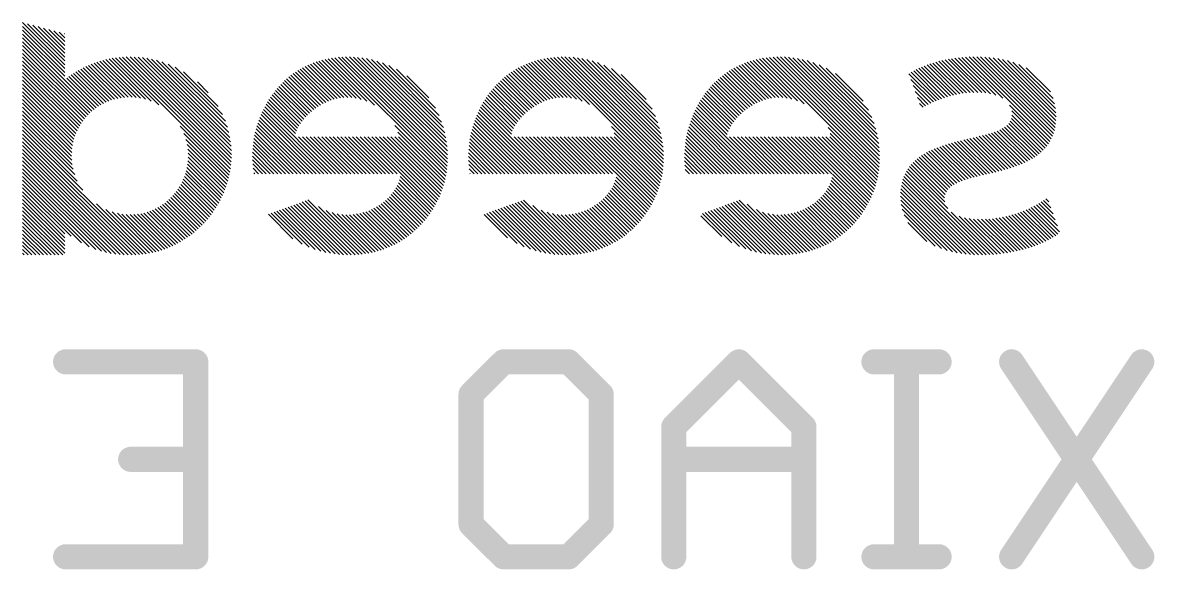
# Model space of a CAD drawing. Extents: x -1.3 to 17.8, y 13.1 to 34.3.
# Drawn here: x 8.257 to 12.827, y 16.764 to 18.974 of the extents above; entities that cross this region are included whole.
import ezdxf

# ---------------------------------------------------------------- set-up
doc = ezdxf.new("R2010")
doc.units = 0
doc.layers.add('26', color=140, linetype='CONTINUOUS')

msp = doc.modelspace()

# ---------------------------------------------------------------- linework, layer by layer
at = {"layer": '26'}
for p, q in [((8.4274, 18.804), (8.2572, 18.9742)), ((8.4274, 18.8195), (8.2773, 18.9697)), ((8.4274, 18.7884), (8.2572, 18.9587)), ((8.4274, 18.7729), (8.2572, 18.9431)), ((8.4274, 18.7573), (8.2572, 18.9276)), ((8.4274, 18.835), (8.2985, 18.9639)), ((8.4274, 18.8506), (8.3198, 18.9582)), ((8.4274, 18.8661), (8.3411, 18.9524)), ((8.4274, 18.8817), (8.3624, 18.9467)), ((8.4274, 18.8972), (8.3837, 18.941)), ((8.4274, 18.9127), (8.405, 18.9352)), ((8.4274, 18.9283), (8.4263, 18.9294)), ((8.5457, 18.6236), (8.2572, 18.912)), ((8.5371, 18.6166), (8.2572, 18.8965)), ((8.529, 18.6092), (8.2572, 18.881)), ((8.5212, 18.6014), (8.2572, 18.8654)), ((8.5138, 18.5932), (8.2572, 18.8499)), ((8.5068, 18.5847), (8.2572, 18.8343)), ((8.8066, 18.6423), (8.6192, 18.8298)), ((9.0942, 18.3703), (8.6327, 18.8317)), ((9.0964, 18.3836), (8.6467, 18.8333)), ((9.0983, 18.3973), (8.6611, 18.8345)), ((9.0996, 18.4115), (8.6759, 18.8352)), ((9.1004, 18.4262), (8.6913, 18.8354)), ((9.1007, 18.4415), (8.7071, 18.8351)), ((9.1003, 18.4574), (8.7235, 18.8342)), ((9.0992, 18.4741), (8.7406, 18.8327)), ((9.0972, 18.4916), (8.7585, 18.8303)), ((9.6785, 18.6407), (9.491, 18.8282)), ((9.9683, 18.3665), (9.5043, 18.8305)), ((9.9702, 18.3801), (9.5179, 18.8324)), ((9.9716, 18.3942), (9.532, 18.8339)), ((9.9726, 18.4088), (9.5465, 18.8349)), ((9.973, 18.4239), (9.5614, 18.8355)), ((9.9728, 18.4396), (9.5769, 18.8356)), ((9.9721, 18.4559), (9.593, 18.835)), ((9.9708, 18.4728), (9.6098, 18.8338)), ((9.9687, 18.4904), (9.6274, 18.8317)), ((9.9657, 18.5089), (9.6459, 18.8287)), ((10.5459, 18.6436), (10.3616, 18.8278)), ((10.8403, 18.3647), (10.3748, 18.8302)), ((10.8423, 18.3783), (10.3884, 18.8322)), ((10.8438, 18.3923), (10.4024, 18.8337)), ((10.8448, 18.4068), (10.4168, 18.8348)), ((10.8453, 18.4218), (10.4317, 18.8355)), ((10.8452, 18.4375), (10.4471, 18.8356)), ((10.8446, 18.4536), (10.4631, 18.8351)), ((10.8433, 18.4704), (10.4798, 18.834)), ((10.8413, 18.488), (10.4973, 18.832)), ((10.8385, 18.5064), (10.5157, 18.8292)), ((11.7123, 18.3629), (11.2453, 18.8299)), ((11.7144, 18.3764), (11.2589, 18.8319)), ((11.716, 18.3904), (11.2728, 18.8335)), ((11.7171, 18.4048), (11.2872, 18.8347)), ((11.7176, 18.4198), (11.302, 18.8354)), ((11.7176, 18.4353), (11.3174, 18.8356)), ((11.717, 18.4514), (11.3333, 18.8352)), ((11.7159, 18.4682), (11.3498, 18.8342)), ((11.714, 18.4856), (11.3672, 18.8324)), ((11.7112, 18.5039), (11.3855, 18.8296)), ((12.147, 18.6897), (12.0084, 18.8283)), ((12.1655, 18.6867), (12.0219, 18.8303)), ((12.1865, 18.6813), (12.0358, 18.832)), ((12.2152, 18.6682), (12.0499, 18.8334)), ((12.4052, 18.4937), (12.0644, 18.8345)), ((12.4106, 18.5038), (12.0791, 18.8353)), ((12.4154, 18.5145), (12.0942, 18.8357)), ((12.4196, 18.5259), (12.1097, 18.8358)), ((12.4231, 18.5379), (12.1256, 18.8354)), ((12.426, 18.5506), (12.1419, 18.8346)), ((12.4281, 18.564), (12.1588, 18.8334)), ((12.4294, 18.5782), (12.1762, 18.8315)), ((12.43, 18.5932), (12.1944, 18.8288)), ((8.5002, 18.5758), (8.2572, 18.8188)), ((8.4939, 18.5666), (8.2572, 18.8033)), ((8.4879, 18.557), (8.2572, 18.7877)), ((8.6166, 18.6614), (8.4919, 18.7861)), ((8.6286, 18.6649), (8.5021, 18.7915)), ((8.6413, 18.6678), (8.5126, 18.7965)), ((8.6546, 18.67), (8.5232, 18.8014)), ((8.6686, 18.6716), (8.5342, 18.806)), ((8.6834, 18.6723), (8.5454, 18.8103)), ((8.699, 18.6723), (8.5569, 18.8144)), ((8.7156, 18.6712), (8.5687, 18.8181)), ((8.7335, 18.6689), (8.5808, 18.8216)), ((8.7534, 18.6645), (8.5932, 18.8246)), ((8.7766, 18.6568), (8.606, 18.8274)), ((9.0942, 18.5101), (8.7775, 18.8269)), ((9.0899, 18.5299), (8.7977, 18.8222)), ((9.084, 18.5514), (8.8198, 18.8157)), ((9.0758, 18.5752), (8.8444, 18.8066)), ((9.0642, 18.6024), (8.8727, 18.7938)), ((9.503, 18.6608), (9.3776, 18.7862)), ((9.5148, 18.6646), (9.3876, 18.7918)), ((9.5273, 18.6676), (9.3978, 18.7971)), ((9.5404, 18.67), (9.4084, 18.8021)), ((9.5545, 18.6714), (9.4192, 18.8068)), ((9.5697, 18.6718), (9.4303, 18.8112)), ((9.5861, 18.6709), (9.4418, 18.8153)), ((9.6041, 18.6685), (9.4536, 18.819)), ((9.6242, 18.6639), (9.4657, 18.8224)), ((9.6477, 18.656), (9.4782, 18.8255)), ((9.9616, 18.5285), (9.6657, 18.8245)), ((9.9561, 18.5496), (9.6869, 18.8188)), ((9.9488, 18.5724), (9.71, 18.8112)), ((9.9387, 18.5981), (9.736, 18.8008)), ((9.924, 18.6283), (9.7667, 18.7857)), ((10.3737, 18.6603), (10.2486, 18.7854)), ((10.3855, 18.6641), (10.2586, 18.791)), ((10.3979, 18.6673), (10.2688, 18.7964)), ((10.411, 18.6697), (10.2793, 18.8014)), ((10.4249, 18.6713), (10.2901, 18.8062)), ((10.4399, 18.6718), (10.3012, 18.8106)), ((10.4562, 18.6711), (10.3126, 18.8147)), ((10.4739, 18.6689), (10.3243, 18.8185)), ((10.4937, 18.6647), (10.3364, 18.822)), ((10.5166, 18.6573), (10.3488, 18.8251)), ((10.8346, 18.5258), (10.5353, 18.8251)), ((10.8293, 18.5466), (10.5563, 18.8197)), ((10.8222, 18.5693), (10.5791, 18.8124)), ((10.8126, 18.5944), (10.6046, 18.8024)), ((10.7987, 18.6239), (10.6345, 18.7881)), ((11.2445, 18.6598), (11.1197, 18.7847)), ((11.2562, 18.6636), (11.1296, 18.7903)), ((11.2685, 18.6669), (11.1397, 18.7957)), ((11.2815, 18.6694), (11.1502, 18.8008)), ((11.2953, 18.6711), (11.1609, 18.8055)), ((11.3102, 18.6718), (11.172, 18.81)), ((11.3263, 18.6713), (11.1834, 18.8142)), ((11.3438, 18.6693), (11.1951, 18.818)), ((11.3632, 18.6654), (11.2071, 18.8215)), ((11.3856, 18.6586), (11.2195, 18.8247)), ((11.4136, 18.6461), (11.2322, 18.8275)), ((11.7075, 18.5232), (11.4049, 18.8257)), ((11.7024, 18.5438), (11.4257, 18.8205)), ((11.6956, 18.5661), (11.4482, 18.8135)), ((11.6864, 18.5909), (11.4733, 18.8039)), ((11.6732, 18.6196), (11.5024, 18.7904)), ((11.9796, 18.6706), (11.8658, 18.7844)), ((11.9914, 18.6744), (11.8763, 18.7895)), ((12.0035, 18.6778), (11.887, 18.7943)), ((12.0159, 18.681), (11.8981, 18.7988)), ((12.0286, 18.6838), (11.9093, 18.8031)), ((12.0416, 18.6863), (11.9208, 18.8071)), ((12.055, 18.6885), (11.9326, 18.8109)), ((12.0688, 18.6902), (11.9446, 18.8144)), ((12.0832, 18.6914), (11.9568, 18.8177)), ((12.0981, 18.6921), (11.9693, 18.8208)), ((12.1136, 18.692), (11.9821, 18.8236)), ((12.1298, 18.6913), (11.9951, 18.8261)), ((12.4295, 18.6092), (12.2134, 18.8253)), ((12.4279, 18.6264), (12.2338, 18.8205)), ((12.4244, 18.6454), (12.2557, 18.8141)), ((12.4183, 18.667), (12.2803, 18.805)), ((12.4071, 18.6938), (12.31, 18.7909)), ((8.4824, 18.547), (8.2572, 18.7722)), ((8.4772, 18.5366), (8.2572, 18.7566)), ((8.4725, 18.5258), (8.2572, 18.7411)), ((8.5546, 18.6302), (8.4351, 18.7497)), ((8.5639, 18.6364), (8.444, 18.7563)), ((8.5736, 18.6423), (8.4532, 18.7627)), ((8.5837, 18.6477), (8.4625, 18.7689)), ((8.5942, 18.6527), (8.4721, 18.7749)), ((8.6052, 18.6573), (8.4819, 18.7806)), ((9.0465, 18.6356), (8.9069, 18.7751)), ((9.4327, 18.6223), (9.3151, 18.7399)), ((9.4416, 18.6289), (9.3233, 18.7473)), ((9.4509, 18.6352), (9.3317, 18.7544)), ((9.4605, 18.6411), (9.3404, 18.7613)), ((9.4705, 18.6467), (9.3493, 18.7679)), ((9.4809, 18.6519), (9.3585, 18.7743)), ((9.4917, 18.6566), (9.3679, 18.7804)), ((9.898, 18.6698), (9.8086, 18.7593)), ((10.3039, 18.6214), (10.1864, 18.7389)), ((10.3128, 18.6281), (10.1945, 18.7463)), ((10.322, 18.6344), (10.2029, 18.7535)), ((10.3315, 18.6404), (10.2115, 18.7604)), ((10.3415, 18.646), (10.2204, 18.767)), ((10.3518, 18.6512), (10.2296, 18.7734)), ((10.3625, 18.656), (10.239, 18.7796)), ((10.7752, 18.6629), (10.6739, 18.7642)), ((11.175, 18.6205), (11.0576, 18.7379)), ((11.1839, 18.6272), (11.0657, 18.7453)), ((11.193, 18.6336), (11.0741, 18.7525)), ((11.2026, 18.6396), (11.0827, 18.7594)), ((11.2124, 18.6453), (11.0915, 18.7661)), ((11.2227, 18.6505), (11.1007, 18.7726)), ((11.2334, 18.6554), (11.11, 18.7787)), ((11.6518, 18.6565), (11.5399, 18.7685)), ((11.9455, 18.6581), (11.8359, 18.7677)), ((11.9346, 18.6534), (11.8435, 18.7446)), ((11.9567, 18.6625), (11.8456, 18.7736)), ((11.968, 18.6667), (11.8556, 18.7791)), ((8.4682, 18.5145), (8.2572, 18.7256)), ((8.4644, 18.5028), (8.2572, 18.71)), ((8.4611, 18.4906), (8.2572, 18.6945)), ((9.0069, 18.6907), (8.963, 18.7346)), ((9.3858, 18.5759), (9.2709, 18.6909)), ((9.3928, 18.5845), (9.2777, 18.6997)), ((9.4002, 18.5927), (9.2847, 18.7082)), ((9.4078, 18.6006), (9.2919, 18.7165)), ((9.4158, 18.6081), (9.2994, 18.7245)), ((9.4241, 18.6154), (9.3072, 18.7323)), ((10.2642, 18.5834), (10.1491, 18.6985)), ((10.2715, 18.5916), (10.1561, 18.707)), ((10.2791, 18.5996), (10.1633, 18.7154)), ((10.287, 18.6072), (10.1707, 18.7234)), ((10.2953, 18.6144), (10.1784, 18.7313)), ((11.1356, 18.5822), (11.0205, 18.6973)), ((11.1428, 18.5905), (11.0274, 18.7059)), ((11.1504, 18.5985), (11.0347, 18.7143)), ((11.1583, 18.6061), (11.0421, 18.7224)), ((11.1665, 18.6135), (11.0497, 18.7303)), ((11.9239, 18.6486), (11.8524, 18.7201)), ((11.9134, 18.6436), (11.8614, 18.6956)), ((8.4585, 18.4777), (8.2572, 18.6789)), ((8.4565, 18.4641), (8.2572, 18.6634)), ((8.4553, 18.4498), (8.2572, 18.6479)), ((9.3626, 18.5371), (9.2459, 18.6537)), ((9.3675, 18.5477), (9.2518, 18.6634)), ((9.3731, 18.5576), (9.2579, 18.6728)), ((9.3793, 18.567), (9.2643, 18.682)), ((10.2343, 18.5356), (10.1174, 18.6524)), ((10.2391, 18.5463), (10.1233, 18.6621)), ((10.2447, 18.5563), (10.1294, 18.6715)), ((10.2507, 18.5658), (10.1357, 18.6807)), ((10.2573, 18.5748), (10.1423, 18.6897)), ((11.1061, 18.534), (10.989, 18.6511)), ((11.1108, 18.5449), (10.9949, 18.6608)), ((11.1162, 18.555), (11.0009, 18.6703)), ((11.1222, 18.5645), (11.0072, 18.6795)), ((11.1287, 18.5736), (11.0137, 18.6885)), ((11.9031, 18.6384), (11.8703, 18.6712)), ((11.893, 18.6329), (11.8792, 18.6467)), ((8.4549, 18.4346), (8.2572, 18.6323)), ((8.4556, 18.4184), (8.2572, 18.6168)), ((8.4576, 18.4009), (8.2572, 18.6012)), ((9.4584, 18.3635), (9.2198, 18.6021)), ((9.4739, 18.3635), (9.2246, 18.6129)), ((9.4895, 18.3635), (9.2295, 18.6235)), ((9.505, 18.3635), (9.2348, 18.6338)), ((9.3587, 18.5254), (9.2402, 18.6439)), ((10.3286, 18.3635), (10.0915, 18.6006)), ((10.3442, 18.3635), (10.0963, 18.6115)), ((10.3597, 18.3635), (10.1012, 18.6221)), ((10.3753, 18.3635), (10.1064, 18.6324)), ((10.2306, 18.5237), (10.1118, 18.6425)), ((11.1989, 18.3635), (10.9633, 18.5992)), ((11.2144, 18.3635), (10.9679, 18.61)), ((11.23, 18.3635), (10.9729, 18.6207)), ((11.2455, 18.3635), (10.978, 18.631)), ((11.1026, 18.522), (10.9834, 18.6412)), ((12.3992, 18.4841), (12.2422, 18.6411)), ((12.3927, 18.4751), (12.2509, 18.6169)), ((12.3857, 18.4666), (12.2519, 18.6003)), ((8.4612, 18.3817), (8.2572, 18.5857)), ((8.4674, 18.3599), (8.2572, 18.5702)), ((8.4779, 18.3339), (8.2572, 18.5546)), ((9.0915, 18.3574), (8.893, 18.5559)), ((9.3962, 18.3635), (9.2034, 18.5564)), ((9.4118, 18.3635), (9.2071, 18.5682)), ((9.4273, 18.3635), (9.2111, 18.5798)), ((9.4428, 18.3635), (9.2153, 18.5911)), ((9.9659, 18.3533), (9.7603, 18.5589)), ((10.2665, 18.3635), (10.0752, 18.5548)), ((10.282, 18.3635), (10.0789, 18.5666)), ((10.2976, 18.3635), (10.0829, 18.5782)), ((10.3131, 18.3635), (10.0871, 18.5896)), ((10.8379, 18.3515), (10.6351, 18.5544)), ((11.1523, 18.3635), (10.9507, 18.5651)), ((11.1678, 18.3635), (10.9547, 18.5767)), ((11.1833, 18.3635), (10.9588, 18.5881)), ((12.3531, 18.4369), (12.2312, 18.5589)), ((12.3619, 18.4437), (12.2389, 18.5668)), ((12.3703, 18.4509), (12.2452, 18.576)), ((12.3782, 18.4585), (12.2497, 18.587)), ((8.5, 18.2963), (8.2572, 18.5391)), ((8.7427, 18.038), (8.2572, 18.5235)), ((8.7286, 18.0366), (8.2572, 18.508)), ((9.0885, 18.3449), (8.9078, 18.5256)), ((9.3496, 18.3635), (9.194, 18.5192)), ((9.3651, 18.3635), (9.1968, 18.5319)), ((9.3807, 18.3635), (9.1999, 18.5443)), ((9.5206, 18.3635), (9.3715, 18.5126)), ((9.5361, 18.3635), (9.387, 18.5126)), ((9.5516, 18.3635), (9.4026, 18.5126)), ((9.5672, 18.3635), (9.4181, 18.5126)), ((9.5827, 18.3635), (9.4337, 18.5126)), ((9.5983, 18.3635), (9.4492, 18.5126)), ((9.6138, 18.3635), (9.4647, 18.5126)), ((9.6293, 18.3635), (9.4803, 18.5126)), ((9.6449, 18.3635), (9.4958, 18.5126)), ((9.6604, 18.3635), (9.5114, 18.5126)), ((9.676, 18.3635), (9.5269, 18.5126)), ((9.6915, 18.3635), (9.5424, 18.5126)), ((9.707, 18.3635), (9.558, 18.5126)), ((9.7226, 18.3635), (9.5735, 18.5126)), ((9.7381, 18.3635), (9.5891, 18.5126)), ((9.7537, 18.3635), (9.6046, 18.5126)), ((9.7692, 18.3635), (9.6201, 18.5126)), ((9.9191, 18.2291), (9.6357, 18.5126)), ((9.9247, 18.2391), (9.6512, 18.5126)), ((9.9301, 18.2493), (9.6668, 18.5126)), ((9.9352, 18.2597), (9.6823, 18.5126)), ((9.9401, 18.2704), (9.6978, 18.5126)), ((9.9446, 18.2813), (9.7134, 18.5126)), ((9.949, 18.2926), (9.7289, 18.5126)), ((9.953, 18.3041), (9.7445, 18.5126)), ((9.9567, 18.3159), (9.76, 18.5126)), ((9.9632, 18.3405), (9.7722, 18.5314)), ((9.9601, 18.328), (9.7753, 18.5128)), ((10.2199, 18.3635), (10.0659, 18.5175)), ((10.2354, 18.3635), (10.0687, 18.5302)), ((10.2509, 18.3635), (10.0718, 18.5427)), ((10.3908, 18.3635), (10.2417, 18.5126)), ((10.4063, 18.3635), (10.2573, 18.5126)), ((10.4219, 18.3635), (10.2728, 18.5126)), ((10.4374, 18.3635), (10.2884, 18.5126)), ((10.453, 18.3635), (10.3039, 18.5126)), ((10.4685, 18.3635), (10.3194, 18.5126)), ((10.484, 18.3635), (10.335, 18.5126)), ((10.4996, 18.3635), (10.3505, 18.5126)), ((10.5151, 18.3635), (10.3661, 18.5126)), ((10.5307, 18.3635), (10.3816, 18.5126)), ((10.5462, 18.3635), (10.3971, 18.5126)), ((10.5617, 18.3635), (10.4127, 18.5126)), ((10.5773, 18.3635), (10.4282, 18.5126)), ((10.5928, 18.3635), (10.4438, 18.5126)), ((10.6084, 18.3635), (10.4593, 18.5126)), ((10.6239, 18.3635), (10.4748, 18.5126)), ((10.6394, 18.3635), (10.4904, 18.5126)), ((10.7907, 18.2278), (10.5059, 18.5126)), ((10.7963, 18.2377), (10.5215, 18.5126)), ((10.8017, 18.2479), (10.537, 18.5126)), ((10.8069, 18.2583), (10.5525, 18.5126)), ((10.8117, 18.2689), (10.5681, 18.5126)), ((10.8164, 18.2798), (10.5836, 18.5126)), ((10.8207, 18.291), (10.5992, 18.5126)), ((10.8248, 18.3025), (10.6147, 18.5126)), ((10.8286, 18.3143), (10.6303, 18.5126)), ((10.8351, 18.3388), (10.6454, 18.5285)), ((10.832, 18.3264), (10.6458, 18.5126)), ((11.0901, 18.3635), (10.9379, 18.5157)), ((11.1056, 18.3635), (10.9407, 18.5285)), ((11.1212, 18.3635), (10.9437, 18.541)), ((11.1367, 18.3635), (10.9471, 18.5532)), ((11.2611, 18.3635), (11.112, 18.5126)), ((11.2766, 18.3635), (11.1275, 18.5126)), ((11.2921, 18.3635), (11.1431, 18.5126)), ((11.3077, 18.3635), (11.1586, 18.5126)), ((11.3232, 18.3635), (11.1742, 18.5126)), ((11.3388, 18.3635), (11.1897, 18.5126)), ((11.3543, 18.3635), (11.2052, 18.5126)), ((11.3698, 18.3635), (11.2208, 18.5126)), ((11.3854, 18.3635), (11.2363, 18.5126)), ((11.4009, 18.3635), (11.2519, 18.5126)), ((11.4165, 18.3635), (11.2674, 18.5126)), ((11.432, 18.3635), (11.2829, 18.5126)), ((11.4475, 18.3635), (11.2985, 18.5126)), ((11.4631, 18.3635), (11.314, 18.5126)), ((11.4786, 18.3635), (11.3296, 18.5126)), ((11.4942, 18.3635), (11.3451, 18.5126)), ((11.5097, 18.3635), (11.3606, 18.5126)), ((11.5252, 18.3635), (11.3762, 18.5126)), ((11.6679, 18.2364), (11.3917, 18.5126)), ((11.6733, 18.2465), (11.4073, 18.5126)), ((11.6785, 18.2569), (11.4228, 18.5126)), ((11.6834, 18.2675), (11.4383, 18.5126)), ((11.6881, 18.2784), (11.4539, 18.5126)), ((11.6925, 18.2895), (11.4694, 18.5126)), ((11.6966, 18.301), (11.485, 18.5126)), ((11.7004, 18.3127), (11.5005, 18.5126)), ((11.7099, 18.3498), (11.5096, 18.5502)), ((11.7039, 18.3247), (11.516, 18.5126)), ((11.7071, 18.3371), (11.5184, 18.5258)), ((12.2237, 18.38), (12.095, 18.5086)), ((12.2357, 18.3834), (12.1076, 18.5115)), ((12.2476, 18.3871), (12.1202, 18.5145)), ((12.2593, 18.3909), (12.1326, 18.5176)), ((12.2708, 18.3949), (12.145, 18.5208)), ((12.2821, 18.3992), (12.1571, 18.5242)), ((12.2932, 18.4037), (12.169, 18.5278)), ((12.3039, 18.4085), (12.1806, 18.5318)), ((12.3144, 18.4135), (12.1919, 18.536)), ((12.3246, 18.4189), (12.2027, 18.5408)), ((12.3345, 18.4245), (12.2129, 18.5461)), ((12.344, 18.4306), (12.2225, 18.5521)), ((8.714, 18.0357), (8.2572, 18.4925)), ((8.6989, 18.0352), (8.2572, 18.4769)), ((9.0852, 18.3327), (8.916, 18.5018)), ((9.0816, 18.3208), (8.9211, 18.4813)), ((9.0776, 18.3092), (8.924, 18.4628)), ((9.2874, 18.3635), (9.1862, 18.4648)), ((9.303, 18.3635), (9.1875, 18.479)), ((9.3185, 18.3635), (9.1893, 18.4928)), ((9.3341, 18.3635), (9.1914, 18.5062)), ((10.1577, 18.3635), (10.0584, 18.4629)), ((10.1732, 18.3635), (10.0597, 18.4771)), ((10.1888, 18.3635), (10.0614, 18.491)), ((10.2043, 18.3635), (10.0635, 18.5044)), ((11.0435, 18.3635), (10.9318, 18.4752)), ((11.059, 18.3635), (10.9334, 18.4891)), ((11.0746, 18.3635), (10.9355, 18.5026)), ((12.0626, 18.339), (11.9378, 18.4638)), ((12.0745, 18.3426), (11.9489, 18.4683)), ((12.0866, 18.3461), (11.9602, 18.4725)), ((12.0989, 18.3494), (11.9717, 18.4765)), ((12.1113, 18.3525), (11.9835, 18.4803)), ((12.1238, 18.3555), (11.9954, 18.4839)), ((12.1364, 18.3585), (12.0075, 18.4874)), ((12.149, 18.3614), (12.0197, 18.4907)), ((12.1616, 18.3643), (12.0321, 18.4938)), ((12.1742, 18.3673), (12.0446, 18.4969)), ((12.1867, 18.3703), (12.0571, 18.4999)), ((12.1991, 18.3734), (12.0697, 18.5028)), ((12.2115, 18.3766), (12.0823, 18.5057)), ((8.6834, 18.0351), (8.2572, 18.4614)), ((8.6674, 18.0356), (8.2572, 18.4458)), ((8.6508, 18.0367), (8.2572, 18.4303)), ((9.0735, 18.2978), (8.9253, 18.4459)), ((9.069, 18.2867), (8.9255, 18.4303)), ((9.2564, 18.3635), (9.185, 18.4349)), ((9.2408, 18.3635), (9.1852, 18.4191)), ((9.2719, 18.3635), (9.1853, 18.4501)), ((10.1266, 18.3635), (10.0573, 18.4328)), ((10.1422, 18.3635), (10.0576, 18.4481)), ((10.1111, 18.3635), (10.0576, 18.417)), ((10.9969, 18.3635), (10.9297, 18.4307)), ((11.0124, 18.3635), (10.9298, 18.4461)), ((11.0279, 18.3635), (10.9306, 18.4609)), ((11.987, 18.2903), (11.8606, 18.4166)), ((11.9933, 18.2995), (11.869, 18.4238)), ((12.0009, 18.3075), (11.8778, 18.4306)), ((12.0095, 18.3144), (11.8869, 18.4369)), ((12.019, 18.3204), (11.8965, 18.443)), ((12.0292, 18.3258), (11.9063, 18.4486)), ((12.0399, 18.3306), (11.9165, 18.454)), ((12.0511, 18.335), (11.927, 18.459)), ((8.6334, 18.0385), (8.2572, 18.4148)), ((8.6152, 18.0412), (8.2572, 18.3992)), ((8.5958, 18.045), (8.2572, 18.3837)), ((9.0488, 18.2448), (8.9178, 18.3757)), ((9.0542, 18.2549), (8.9208, 18.3883)), ((9.0594, 18.2653), (8.9231, 18.4016)), ((9.0643, 18.2759), (8.9247, 18.4155)), ((9.2253, 18.3635), (9.1861, 18.4027)), ((9.2097, 18.3635), (9.1877, 18.3856)), ((10.0955, 18.3635), (10.0586, 18.4005)), ((10.08, 18.3635), (10.0603, 18.3832)), ((10.9813, 18.3635), (10.9301, 18.4148)), ((10.9658, 18.3635), (10.9311, 18.3982)), ((10.9502, 18.3635), (10.933, 18.3808)), ((12.1633, 18.0363), (11.8259, 18.3737)), ((11.9929, 18.2222), (11.8318, 18.3833)), ((11.9811, 18.2496), (11.8383, 18.3924)), ((11.9802, 18.266), (11.8453, 18.4009)), ((11.9824, 18.2793), (11.8527, 18.409)), ((8.575, 18.0503), (8.2572, 18.3681)), ((8.5522, 18.0576), (8.2572, 18.3526)), ((8.5263, 18.0679), (8.2572, 18.3371)), ((9.0247, 18.2067), (8.9009, 18.3305)), ((9.0311, 18.2159), (8.9059, 18.3411)), ((9.0372, 18.2253), (8.9104, 18.3521)), ((9.0431, 18.2349), (8.9144, 18.3637)), ((9.1942, 18.3635), (9.1904, 18.3673)), ((9.9009, 18.2007), (9.7745, 18.3271)), ((9.9072, 18.21), (9.7785, 18.3387)), ((9.9133, 18.2194), (9.7812, 18.3515)), ((10.0645, 18.3635), (10.0633, 18.3647)), ((10.7724, 18.1995), (10.6463, 18.3256)), ((10.7787, 18.2087), (10.6503, 18.3371)), ((10.7848, 18.2182), (10.6533, 18.3497)), ((11.6502, 18.2075), (11.5222, 18.3355)), ((11.6563, 18.2169), (11.5253, 18.3479)), ((11.6623, 18.2265), (11.5268, 18.362)), ((12.1013, 18.0361), (11.8082, 18.3292)), ((12.1174, 18.0355), (11.8116, 18.3413)), ((12.1331, 18.0354), (11.8158, 18.3527)), ((12.1484, 18.0357), (11.8205, 18.3635)), ((8.4951, 18.0837), (8.2572, 18.3215)), ((8.4528, 18.1104), (8.2572, 18.306)), ((8.4274, 18.1202), (8.2572, 18.2904)), ((8.9899, 18.1638), (8.8704, 18.2833)), ((8.9973, 18.172), (8.8773, 18.292)), ((9.0045, 18.1803), (8.8838, 18.301)), ((9.0114, 18.1889), (8.8899, 18.3104)), ((9.0182, 18.1977), (8.8956, 18.3203)), ((9.8735, 18.166), (9.7521, 18.2874)), ((9.8807, 18.1743), (9.7585, 18.2965)), ((9.8877, 18.1829), (9.7644, 18.3061)), ((9.8944, 18.1917), (9.7698, 18.3163)), ((10.7449, 18.1649), (10.6235, 18.2862)), ((10.7521, 18.1732), (10.63, 18.2953)), ((10.7591, 18.1817), (10.636, 18.3048)), ((10.7659, 18.1905), (10.6415, 18.3149)), ((11.6162, 18.1638), (11.4949, 18.285)), ((11.6235, 18.1721), (11.5015, 18.294)), ((11.6305, 18.1806), (11.5076, 18.3035)), ((11.6373, 18.1893), (11.5131, 18.3135)), ((11.6439, 18.1983), (11.518, 18.3241)), ((12.05, 18.0408), (11.8023, 18.2885)), ((12.0677, 18.0386), (11.8035, 18.3028)), ((12.0848, 18.0371), (11.8055, 18.3164)), ((8.4274, 18.1046), (8.2572, 18.2749)), ((8.4274, 18.0891), (8.2572, 18.2594)), ((8.4274, 18.0736), (8.2572, 18.2438)), ((8.7565, 18.0398), (8.5548, 18.2414)), ((8.9411, 18.1194), (8.822, 18.2385)), ((8.9497, 18.1263), (8.831, 18.245)), ((8.9582, 18.1333), (8.8396, 18.2519)), ((8.9665, 18.1406), (8.8478, 18.2592)), ((8.9745, 18.1481), (8.8557, 18.2669)), ((8.9823, 18.1559), (8.8632, 18.2749)), ((9.5527, 18.0361), (9.3521, 18.2368)), ((9.5689, 18.0355), (9.3635, 18.2409)), ((9.5844, 18.0355), (9.3749, 18.245)), ((9.5995, 18.0359), (9.3863, 18.2492)), ((9.6141, 18.0369), (9.3977, 18.2533)), ((9.6282, 18.0383), (9.4091, 18.2574)), ((9.8171, 18.1136), (9.6956, 18.2351)), ((9.8258, 18.1205), (9.7048, 18.2414)), ((9.8343, 18.1275), (9.7137, 18.2481)), ((9.8426, 18.1347), (9.7221, 18.2552)), ((9.8506, 18.1422), (9.7302, 18.2626)), ((9.8585, 18.1499), (9.7379, 18.2705)), ((9.8661, 18.1578), (9.7452, 18.2787)), ((10.4229, 18.0362), (10.2229, 18.2362)), ((10.4391, 18.0356), (10.2343, 18.2403)), ((10.4547, 18.0354), (10.2457, 18.2445)), ((10.4699, 18.0358), (10.2571, 18.2486)), ((10.4845, 18.0367), (10.2685, 18.2527)), ((10.4987, 18.0381), (10.2799, 18.2569)), ((10.5124, 18.0399), (10.3176, 18.2348)), ((10.6882, 18.1127), (10.5667, 18.2343)), ((10.697, 18.1195), (10.576, 18.2406)), ((10.7055, 18.1265), (10.5849, 18.2472)), ((10.7138, 18.1337), (10.5934, 18.2542)), ((10.7219, 18.1412), (10.6015, 18.2616)), ((10.7298, 18.1489), (10.6092, 18.2694)), ((10.7374, 18.1568), (10.6166, 18.2776)), ((11.293, 18.0363), (11.0937, 18.2356)), ((11.3093, 18.0356), (11.1051, 18.2398)), ((11.325, 18.0354), (11.1165, 18.2439)), ((11.3402, 18.0358), (11.1279, 18.248)), ((11.3549, 18.0366), (11.1393, 18.2522)), ((11.3691, 18.0379), (11.1507, 18.2563)), ((11.3829, 18.0396), (11.1828, 18.2397)), ((11.5681, 18.1186), (11.4471, 18.2397)), ((11.5767, 18.1256), (11.456, 18.2463)), ((11.5851, 18.1328), (11.4646, 18.2532)), ((11.5932, 18.1402), (11.4728, 18.2606)), ((11.6011, 18.1478), (11.4806, 18.2684)), ((11.6088, 18.1557), (11.488, 18.2765)), ((12.0314, 18.0438), (11.802, 18.2733)), ((12.0119, 18.0478), (11.8027, 18.257)), ((11.991, 18.0532), (11.8049, 18.2393)), ((12.4355, 18.1526), (12.3506, 18.2375)), ((12.4267, 18.1769), (12.3604, 18.2432)), ((12.418, 18.2012), (12.37, 18.2492)), ((12.4092, 18.2255), (12.3793, 18.2554)), ((12.4005, 18.2498), (12.3884, 18.2619)), ((8.4274, 18.058), (8.2572, 18.2283)), ((8.4274, 18.0425), (8.2572, 18.2127)), ((8.4193, 18.0351), (8.2572, 18.1972)), ((8.7698, 18.042), (8.5926, 18.2193)), ((8.7828, 18.0445), (8.6183, 18.209)), ((8.7954, 18.0475), (8.6396, 18.2033)), ((8.8077, 18.0508), (8.6584, 18.2001)), ((8.8196, 18.0544), (8.6755, 18.1985)), ((8.8312, 18.0584), (8.6914, 18.1981)), ((8.8424, 18.0626), (8.7065, 18.1986)), ((8.8534, 18.0672), (8.7208, 18.1998)), ((8.864, 18.0722), (8.7343, 18.2018)), ((8.8743, 18.0773), (8.7472, 18.2045)), ((8.8845, 18.0827), (8.7594, 18.2078)), ((8.8945, 18.0883), (8.771, 18.2117)), ((8.9042, 18.0941), (8.7821, 18.2162)), ((8.9137, 18.1001), (8.7927, 18.2212)), ((8.923, 18.1063), (8.8028, 18.2265)), ((8.9322, 18.1128), (8.8126, 18.2323)), ((9.3488, 18.1002), (9.2494, 18.1996)), ((9.3855, 18.079), (9.2608, 18.2037)), ((9.4139, 18.0661), (9.2722, 18.2078)), ((9.4386, 18.057), (9.2836, 18.212)), ((9.4608, 18.0504), (9.295, 18.2161)), ((9.4812, 18.0454), (9.3064, 18.2202)), ((9.5005, 18.0417), (9.3178, 18.2244)), ((9.5187, 18.0391), (9.3293, 18.2285)), ((9.5361, 18.0372), (9.3407, 18.2326)), ((9.6419, 18.0402), (9.4512, 18.2309)), ((9.6552, 18.0424), (9.4824, 18.2152)), ((9.6681, 18.045), (9.5065, 18.2067)), ((9.6806, 18.048), (9.5271, 18.2016)), ((9.6928, 18.0514), (9.5455, 18.1987)), ((9.7047, 18.055), (9.5622, 18.1976)), ((9.7163, 18.059), (9.5775, 18.1978)), ((9.7276, 18.0633), (9.592, 18.1989)), ((9.7386, 18.0678), (9.6057, 18.2007)), ((9.7493, 18.0726), (9.6188, 18.2032)), ((9.7597, 18.0778), (9.6312, 18.2063)), ((9.7699, 18.0831), (9.6431, 18.2099)), ((9.7798, 18.0887), (9.6545, 18.214)), ((9.7895, 18.0946), (9.6654, 18.2187)), ((9.7989, 18.1007), (9.6759, 18.2237)), ((9.8081, 18.1071), (9.686, 18.2292)), ((10.2149, 18.1043), (10.1202, 18.199)), ((10.2535, 18.0812), (10.1316, 18.2031)), ((10.2827, 18.0676), (10.143, 18.2073)), ((10.3078, 18.0581), (10.1544, 18.2114)), ((10.3302, 18.0511), (10.1658, 18.2155)), ((10.3509, 18.046), (10.1772, 18.2197)), ((10.3703, 18.0422), (10.1887, 18.2238)), ((10.3886, 18.0394), (10.2001, 18.2279)), ((10.4061, 18.0374), (10.2115, 18.2321)), ((10.5258, 18.0421), (10.3512, 18.2167)), ((10.5387, 18.0447), (10.3758, 18.2076)), ((10.5513, 18.0476), (10.3968, 18.2021)), ((10.5636, 18.0509), (10.4155, 18.199)), ((10.5755, 18.0545), (10.4323, 18.1977)), ((10.5871, 18.0585), (10.4478, 18.1977)), ((10.5984, 18.0627), (10.4624, 18.1987)), ((10.6094, 18.0672), (10.4762, 18.2004)), ((10.6202, 18.072), (10.4894, 18.2028)), ((10.6307, 18.0771), (10.5019, 18.2058)), ((10.6409, 18.0824), (10.5139, 18.2094)), ((10.6508, 18.088), (10.5254, 18.2134)), ((10.6605, 18.0938), (10.5363, 18.218)), ((10.67, 18.0999), (10.5469, 18.223)), ((10.6792, 18.1062), (10.557, 18.2285)), ((11.0803, 18.1092), (10.9963, 18.1932)), ((11.1214, 18.0836), (11.0024, 18.2026)), ((11.1515, 18.0691), (11.0138, 18.2067)), ((11.1769, 18.0592), (11.0252, 18.2108)), ((11.1997, 18.052), (11.0366, 18.215)), ((11.2206, 18.0466), (11.048, 18.2191)), ((11.2401, 18.0426), (11.0595, 18.2232)), ((11.2585, 18.0397), (11.0709, 18.2274)), ((11.2761, 18.0376), (11.0823, 18.2315)), ((11.3963, 18.0418), (11.2198, 18.2184)), ((11.4093, 18.0443), (11.2451, 18.2085)), ((11.422, 18.0472), (11.2665, 18.2027)), ((11.4343, 18.0504), (11.2854, 18.1993)), ((11.4463, 18.054), (11.3025, 18.1978)), ((11.4579, 18.0579), (11.3181, 18.1977)), ((11.4693, 18.0621), (11.3328, 18.1985)), ((11.4803, 18.0666), (11.3467, 18.2002)), ((11.4911, 18.0713), (11.36, 18.2025)), ((11.5016, 18.0764), (11.3726, 18.2054)), ((11.5118, 18.0817), (11.3846, 18.2089)), ((11.5218, 18.0872), (11.3962, 18.2129)), ((11.5316, 18.093), (11.4072, 18.2174)), ((11.5411, 18.0991), (11.4178, 18.2223)), ((11.5503, 18.1053), (11.428, 18.2277)), ((11.5594, 18.1119), (11.4377, 18.2335)), ((11.9681, 18.0605), (11.809, 18.2196)), ((11.942, 18.0711), (11.8164, 18.1967)), ((12.1779, 18.0372), (12.0069, 18.2082)), ((12.1922, 18.0384), (12.0392, 18.1914)), ((12.345, 18.0722), (12.2267, 18.1904)), ((12.3563, 18.0764), (12.2392, 18.1935)), ((12.3673, 18.0809), (12.2515, 18.1968)), ((12.3781, 18.0856), (12.2634, 18.2003)), ((12.3887, 18.0905), (12.2752, 18.2041)), ((12.3991, 18.0957), (12.2866, 18.2082)), ((12.4092, 18.1012), (12.2979, 18.2125)), ((12.419, 18.1069), (12.3089, 18.217)), ((12.4286, 18.1129), (12.3197, 18.2218)), ((12.4378, 18.1192), (12.3302, 18.2268)), ((12.4442, 18.1283), (12.3405, 18.232)), ((8.4038, 18.0351), (8.2572, 18.1817)), ((8.3882, 18.0351), (8.2572, 18.1661)), ((8.3727, 18.0351), (8.2572, 18.1506)), ((11.9087, 18.0889), (11.8312, 18.1664)), ((12.2063, 18.0399), (12.0607, 18.1855)), ((12.22, 18.0417), (12.0796, 18.1822)), ((12.2335, 18.0437), (12.097, 18.1803)), ((12.2468, 18.046), (12.1134, 18.1794)), ((12.2599, 18.0485), (12.1293, 18.1791)), ((12.2727, 18.0512), (12.1445, 18.1794)), ((12.2853, 18.0542), (12.1592, 18.1802)), ((12.2976, 18.0573), (12.1735, 18.1815)), ((12.3098, 18.0607), (12.1873, 18.1832)), ((12.3217, 18.0643), (12.2008, 18.1853)), ((12.3335, 18.0681), (12.2139, 18.1877)), ((8.3571, 18.0351), (8.2572, 18.135)), ((8.3416, 18.0351), (8.2572, 18.1195)), ((8.3261, 18.0351), (8.2572, 18.104)), ((8.3105, 18.0351), (8.2572, 18.0884)), ((8.295, 18.0351), (8.2572, 18.0729)), ((8.2794, 18.0351), (8.2572, 18.0573)), ((8.2639, 18.0351), (8.2572, 18.0418))]:
    msp.add_line(p, q, dxfattribs=at)
at = {"layer": '26', "const_width": 0.1016}
for points in [[(8.4308, 17.6029), (8.9562, 17.6029)], [(8.9562, 17.6029), (8.9562, 16.8148)], [(10.0679, 17.4715), (10.1993, 17.6029)], [(10.1993, 17.6029), (10.462, 17.6029)], [(10.462, 17.6029), (10.5933, 17.4715)], [(11.1492, 17.6029), (10.8865, 17.3402)], [(11.4119, 17.3402), (11.1492, 17.6029)], [(11.9576, 17.6029), (11.6949, 17.6029)], [(11.8263, 16.8148), (11.8263, 17.6029)], [(12.7762, 17.6029), (12.2508, 16.8148)], [(12.2508, 17.6029), (12.7762, 16.8148)], [(10.0679, 16.9461), (10.0679, 17.4715)], [(10.5933, 17.4715), (10.5933, 16.9461)], [(10.8865, 17.3402), (10.8865, 16.8148)], [(11.4119, 16.8148), (11.4119, 17.3402)], [(8.9562, 17.2088), (8.6935, 17.2088)], [(11.4119, 17.2088), (10.8865, 17.2088)], [(10.1993, 16.8148), (10.0679, 16.9461)], [(10.5933, 16.9461), (10.462, 16.8148)], [(8.9562, 16.8148), (8.4308, 16.8148)], [(10.462, 16.8148), (10.1993, 16.8148)], [(11.9576, 16.8148), (11.6949, 16.8148)]]:
    msp.add_lwpolyline(points, dxfattribs=at)
at = {"layer": '26', "const_width": 0.0508}
for points in [[(8.4308, 17.6283, 1), (8.4308, 17.5775)], [(8.9816, 17.6029, 1), (8.9308, 17.6029)], [(8.9562, 17.5775, 1), (8.9562, 17.6283)], [(10.1993, 17.6283, 1), (10.1993, 17.5775)], [(10.2173, 17.5849, 1), (10.1813, 17.6208)], [(10.4799, 17.6208, 1), (10.444, 17.5849)], [(10.462, 17.5775, 1), (10.462, 17.6283)], [(11.1672, 17.6208, 1), (11.1313, 17.5849)], [(11.1672, 17.5849, 1), (11.1313, 17.6208)], [(11.6949, 17.6283, 1), (11.6949, 17.5775)], [(11.8517, 17.6029, 1), (11.8009, 17.6029)], [(11.9576, 17.5775, 1), (11.9576, 17.6283)], [(12.272, 17.617, 1), (12.2297, 17.5888)], [(12.7973, 17.5888, 1), (12.7551, 17.617)], [(10.0933, 17.4715, 1), (10.0425, 17.4715)], [(10.05, 17.4895, 1), (10.0859, 17.4536)], [(10.6187, 17.4715, 1), (10.5679, 17.4715)], [(10.5754, 17.4536, 1), (10.6113, 17.4895)], [(10.9119, 17.3402, 1), (10.8611, 17.3402)], [(10.8686, 17.3581, 1), (10.9045, 17.3222)], [(11.4373, 17.3402, 1), (11.3865, 17.3402)], [(11.3939, 17.3222, 1), (11.4299, 17.3581)], [(8.6935, 17.2342, 1), (8.6935, 17.1834)], [(8.9562, 17.1834, 1), (8.9562, 17.2342)], [(10.8865, 17.2342, 1), (10.8865, 17.1834)], [(11.4119, 17.1834, 1), (11.4119, 17.2342)], [(10.0425, 16.9461, 1), (10.0933, 16.9461)], [(10.0859, 16.9641, 1), (10.05, 16.9282)], [(10.5679, 16.9461, 1), (10.6187, 16.9461)], [(10.6113, 16.9282, 1), (10.5754, 16.9641)], [(8.4308, 16.8402, 1), (8.4308, 16.7894)], [(8.9562, 16.7894, 1), (8.9562, 16.8402)], [(10.1993, 16.8402, 1), (10.1993, 16.7894)], [(10.462, 16.7894, 1), (10.462, 16.8402)], [(11.6949, 16.8402, 1), (11.6949, 16.7894)], [(11.9576, 16.7894, 1), (11.9576, 16.8402)], [(8.9308, 16.8148, 1), (8.9816, 16.8148)], [(10.1813, 16.7968, 1), (10.2173, 16.8328)], [(10.444, 16.8328, 1), (10.4799, 16.7968)], [(10.8611, 16.8148, 1), (10.9119, 16.8148)], [(11.3865, 16.8148, 1), (11.4373, 16.8148)], [(11.8009, 16.8148, 1), (11.8517, 16.8148)], [(12.2297, 16.8289, 1), (12.272, 16.8007)], [(12.7551, 16.8007, 1), (12.7973, 16.8289)]]:
    msp.add_lwpolyline(points, format="xyb", dxfattribs=at)

doc.saveas('drawing.dxf')
